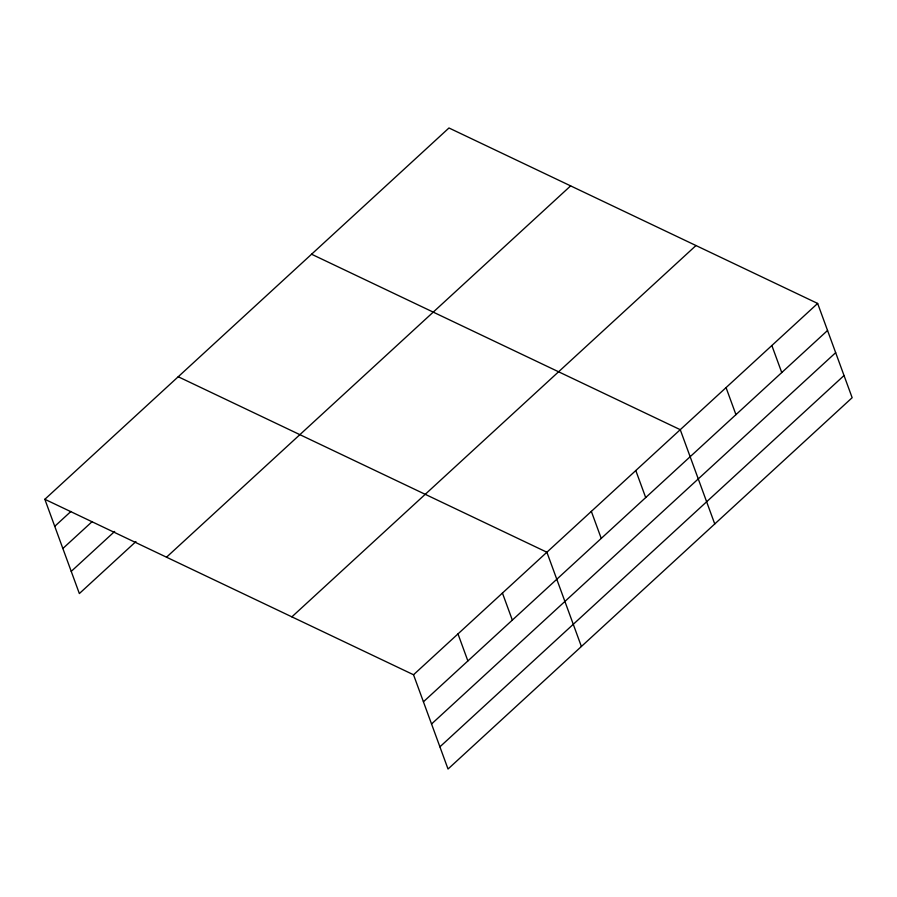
<?xml version="1.0" encoding="UTF-8"?>
<svg xmlns="http://www.w3.org/2000/svg" width="897" height="897" viewBox="0 0 897 897"><rect width="100%" height="100%" fill="white"/><g stroke="black" fill="none" stroke-linecap="round" stroke-linejoin="round"><path stroke-width="1.35" d="M44.85 499.293L448.971 127.979L817.649 303.444L852.15 397.707L448.029 769.021L413.528 674.757L44.85 499.293L79.351 593.556L135.929 541.575M54.739 526.326L70.908 511.469M62.857 548.504L92.167 521.594M71.233 571.367L114.67 531.45M166.517 557.194L570.638 185.881M291.873 616.856L695.982 245.543M413.528 674.757L817.649 303.444M423.429 701.79L827.55 330.477M431.547 723.98L835.668 352.667M439.911 746.831L844.032 375.529M311.573 254.221L680.251 429.685L714.752 523.96M178.211 376.751L546.89 552.227L581.391 646.49M771.857 345.524L781.747 372.558M726.054 387.605L735.944 414.649M635.794 470.533L645.694 497.566M591.347 511.38L601.237 538.413M502.443 593.063L512.333 620.107M457.986 633.91L467.875 660.943"/></g></svg>
